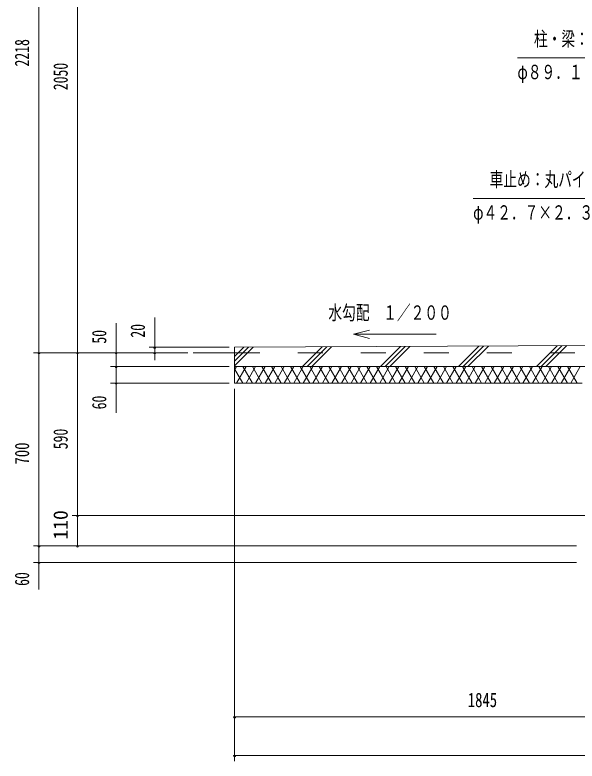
# Model space of a CAD drawing. Units: millimetres, scale not verified. Extents: x -31547 to 31550, y -14700 to 14700.
# Drawn here: x 11550 to 18687, y -3647 to 5820 of the extents above; entities that cross this region are included whole.
import ezdxf
from ezdxf.enums import TextEntityAlignment as Align

# ---------------------------------------------------------------- set-up
doc = ezdxf.new("R2010")
doc.units = ezdxf.units.MM
doc.header["$LTSCALE"] = 80
doc.linetypes.add('USER2', pattern=[10, 4, -6])
for name, color, linetype, lineweight in [('0-6_2-02BOLD', 7, 'Continuous', 18), ('0-7_2-12HIDDEN', 3, 'USER2', 18), ('0-A_2-52DIM', 3, 'Continuous', 18), ('0-B_2-62HATCH', 2, 'Continuous', 18)]:
    doc.layers.add(name, color=color, linetype=linetype, lineweight=lineweight)
doc.styles.add('ＭＳ ゴシック', font='')
doc.styles.get('ＭＳ ゴシック').set_extended_font_data('MS Gothic')

msp = doc.modelspace()

# ---------------------------------------------------------------- linework, layer by layer
at = {"layer": '0-6_2-02BOLD'}
for p, q in [((14339.84, 1532.9), (13814.84, 1532.9)), ((20641.41, 1357.9), (14339.84, 1357.9)), ((18749.84, 1147.9), (14339.84, 1147.9))]:
    msp.add_line(p, q, dxfattribs=at)
msp.add_lwpolyline([(20641.41, 1634.25), (14339.84, 1602.9), (14339.84, 1147.9)], dxfattribs=at)
at = {"layer": '0-7_2-12HIDDEN'}
msp.add_line((14339.84, 1532.9), (28409.84, 1532.9), dxfattribs=at)
at = {"layer": '0-A_2-52DIM'}
for p, q in [((11854.84, 9295.9), (11854.84, -1470.1)), ((12344.84, -917.1), (12344.84, 9295.9)), ((19327.34, 3492.9), (17367.33, 3492.9)), ((12834.84, 1910.9), (12834.84, 769.9)), ((13324.84, 1438.97), (13324.84, 1980.9)), ((15849.41, 1767.69), (16052.26, 1822.04)), ((15849.41, 1767.69), (16052.26, 1713.33)), ((15849.41, 1767.69), (16899.41, 1767.69)), ((13744.84, 1532.9), (11784.84, 1532.9)), ((11868.84, 1532.9), (11840.84, 1532.9)), ((12358.84, 1532.9), (12330.84, 1532.9)), ((12848.84, 1532.9), (12820.84, 1532.9)), ((14269.84, 1602.9), (13254.84, 1602.9)), ((13338.84, 1602.9), (13310.84, 1602.9)), ((13338.84, 1532.9), (13310.84, 1532.9)), ((14269.84, 1357.9), (12764.84, 1357.9)), ((12848.84, 1357.9), (12820.84, 1357.9)), ((14269.84, 1147.9), (12764.84, 1147.9)), ((12848.84, 1147.9), (12820.84, 1147.9)), ((14339.84, 1077.9), (14339.84, -3647.09)), ((20571.41, -532.1), (12274.84, -532.1)), ((12358.84, -532.1), (12330.84, -532.1)), ((18679.84, -917.1), (11784.84, -917.1)), ((11868.84, -917.1), (11840.84, -917.1)), ((12358.84, -917.1), (12330.84, -917.1)), ((18679.84, -1127.1), (11784.84, -1127.1)), ((11868.84, -1127.1), (11840.84, -1127.1)), ((14353.84, -3087.09), (14325.84, -3087.09)), ((28409.84, -3087.09), (14339.84, -3087.09)), ((14353.84, -3577.09), (14325.84, -3577.09)), ((14339.84, -3577.09), (28409.84, -3577.09))]:
    msp.add_line(p, q, dxfattribs=at)
msp.add_lwpolyline([(17929.94, 5275.48), (19889.93, 5275.48), (20672.05, 4602.32)], dxfattribs=at)
for centre in [(11854.84, 1532.9), (12344.84, 1532.9), (12834.84, 1532.9), (13324.84, 1602.9), (13324.84, 1532.9), (12834.84, 1357.9), (12834.84, 1147.9), (12344.84, -532.1), (11854.84, -917.1), (12344.84, -917.1), (11854.84, -1127.1), (14339.84, -3087.09), (14339.84, -3577.09)]:
    msp.add_arc(centre, 14, 180, 0, dxfattribs=at)
at = {"layer": '0-B_2-62HATCH'}
for p, q in [((16190.7, 1357.9), (16446.18, 1613.38)), ((16250.09, 1357.9), (16505.87, 1613.68)), ((16309.49, 1357.9), (16565.56, 1613.98)), ((17180.65, 1357.9), (17441.08, 1618.33)), ((17240.04, 1357.9), (17500.77, 1618.63)), ((17299.44, 1357.9), (17560.46, 1618.93)), ((18170.59, 1357.9), (18435.97, 1623.28)), ((18229.99, 1357.9), (18495.67, 1623.58)), ((18289.39, 1357.9), (18555.36, 1623.88)), ((14339.84, 1368.15), (14575.77, 1604.08)), ((14339.84, 1427.54), (14516.07, 1603.78)), ((14339.84, 1486.94), (14456.38, 1603.48)), ((15200.75, 1357.9), (15451.28, 1608.43)), ((15260.14, 1357.9), (15510.97, 1608.73)), ((15319.54, 1357.9), (15570.67, 1609.03)), ((14339.84, 1317.94), (14362.91, 1357.9)), ((14443.74, 1147.9), (14339.84, 1327.86)), ((14362.9, 1147.9), (14484.15, 1357.9)), ((14564.98, 1147.9), (14443.74, 1357.9)), ((14484.15, 1147.9), (14605.39, 1357.9)), ((14686.22, 1147.9), (14564.98, 1357.9)), ((14605.39, 1147.9), (14726.64, 1357.9)), ((14807.47, 1147.9), (14686.22, 1357.9)), ((14726.64, 1147.9), (14847.88, 1357.9)), ((14928.71, 1147.9), (14807.47, 1357.9)), ((14847.88, 1147.9), (14969.13, 1357.9)), ((15049.95, 1147.9), (14928.71, 1357.9)), ((14969.13, 1147.9), (15090.37, 1357.9)), ((15171.2, 1147.9), (15049.95, 1357.9)), ((15090.37, 1147.9), (15211.61, 1357.9)), ((15292.44, 1147.9), (15171.2, 1357.9)), ((15211.61, 1147.9), (15332.86, 1357.9)), ((15413.68, 1147.9), (15292.44, 1357.9)), ((15332.86, 1147.9), (15454.1, 1357.9)), ((15534.93, 1147.9), (15413.69, 1357.9)), ((15454.1, 1147.9), (15575.34, 1357.9)), ((15656.17, 1147.9), (15534.93, 1357.9)), ((15575.34, 1147.9), (15696.59, 1357.9)), ((15777.42, 1147.9), (15656.17, 1357.9)), ((15696.59, 1147.9), (15817.83, 1357.9)), ((15898.66, 1147.9), (15777.42, 1357.9)), ((15817.83, 1147.9), (15939.07, 1357.9)), ((16019.9, 1147.9), (15898.66, 1357.9)), ((15939.08, 1147.9), (16060.32, 1357.9)), ((16141.15, 1147.9), (16019.9, 1357.9)), ((16060.32, 1147.9), (16181.56, 1357.9)), ((16262.39, 1147.9), (16141.15, 1357.9)), ((16181.56, 1147.9), (16302.81, 1357.9)), ((16383.64, 1147.9), (16262.39, 1357.9)), ((16302.81, 1147.9), (16424.05, 1357.9)), ((16504.88, 1147.9), (16383.64, 1357.9)), ((16424.05, 1147.9), (16545.29, 1357.9)), ((16626.12, 1147.9), (16504.88, 1357.9)), ((16545.29, 1147.9), (16666.54, 1357.9)), ((16747.37, 1147.9), (16626.13, 1357.9)), ((16666.54, 1147.9), (16787.78, 1357.9)), ((16868.61, 1147.9), (16747.37, 1357.9)), ((16787.78, 1147.9), (16909.02, 1357.9)), ((16989.86, 1147.9), (16868.61, 1357.9)), ((16909.02, 1147.9), (17030.27, 1357.9)), ((17111.1, 1147.9), (16989.86, 1357.9)), ((17030.27, 1147.9), (17151.51, 1357.9)), ((17232.34, 1147.9), (17111.1, 1357.9)), ((17151.51, 1147.9), (17272.76, 1357.9)), ((17353.58, 1147.9), (17232.34, 1357.9)), ((17272.76, 1147.9), (17394, 1357.9)), ((17474.83, 1147.9), (17353.59, 1357.9)), ((17394, 1147.9), (17515.24, 1357.9)), ((17596.07, 1147.9), (17474.83, 1357.9)), ((17515.24, 1147.9), (17636.49, 1357.9)), ((17717.32, 1147.9), (17596.07, 1357.9)), ((17636.49, 1147.9), (17757.73, 1357.9)), ((17838.56, 1147.9), (17717.32, 1357.9)), ((17757.73, 1147.9), (17878.97, 1357.9)), ((17959.8, 1147.9), (17838.56, 1357.9)), ((17878.97, 1147.9), (18000.22, 1357.9)), ((18081.05, 1147.9), (17959.8, 1357.9)), ((18000.22, 1147.9), (18121.46, 1357.9)), ((18202.29, 1147.9), (18081.05, 1357.9)), ((18121.46, 1147.9), (18242.7, 1357.9)), ((18323.54, 1147.9), (18202.29, 1357.9)), ((18242.71, 1147.9), (18363.95, 1357.9)), ((18444.78, 1147.9), (18323.54, 1357.9)), ((18363.95, 1147.9), (18485.19, 1357.9)), ((18566.02, 1147.9), (18444.78, 1357.9)), ((18485.19, 1147.9), (18606.44, 1357.9)), ((18687.26, 1147.9), (18566.02, 1357.9)), ((18606.44, 1147.9), (18727.68, 1357.9))]:
    msp.add_line(p, q, dxfattribs=at)

# ---------------------------------------------------------------- texts
at = {"layer": '0-A_2-52DIM', "color": 7, "style": 'ＭＳ ゴシック'}
for s, width, p in [('柱・梁：丸パイプ', 0.7, (18139.94, 5370.36)), ('φ８９．１×４．２', 0.7, (17929.94, 4950.35)), ('車止め：丸パイプ', 0.7, (17577.33, 3587.78)), ('φ４２．７×２．３', 0.7, (17367.33, 3167.77)), ('水勾配\u3000１／２００', 0.7, (15529.56, 1897.56)), ('1845', 0.75, (17299.47, -3017.09))]:
    msp.add_text(s, height=182.3, dxfattribs=dict(at, width=width)).set_placement(p, align=Align.BOTTOM_LEFT)
for s, width, p in [('2218', 0.7, (11784.84, 5166.01)), ('2050', 0.7, (12274.84, 4865.38)), ('50', 0.7, (12764.84, 1649.5)), ('20', 0.7, (13254.84, 1725.65)), ('60', 0.7, (12764.84, 815.94)), ('590', 0.7, (12274.84, 309.47)), ('700', 0.75, (11784.84, 116.1)), ('60', 0.7, (11784.84, -1424.06))]:
    msp.add_text(s, height=182.3, rotation=90, dxfattribs=dict(at, width=width)).set_placement(p, align=Align.BOTTOM_LEFT)
msp.add_text('110', height=182.3, rotation=90, dxfattribs=at).set_placement((12274.84, -836.33), align=Align.BOTTOM_LEFT)

doc.saveas('drawing.dxf')
